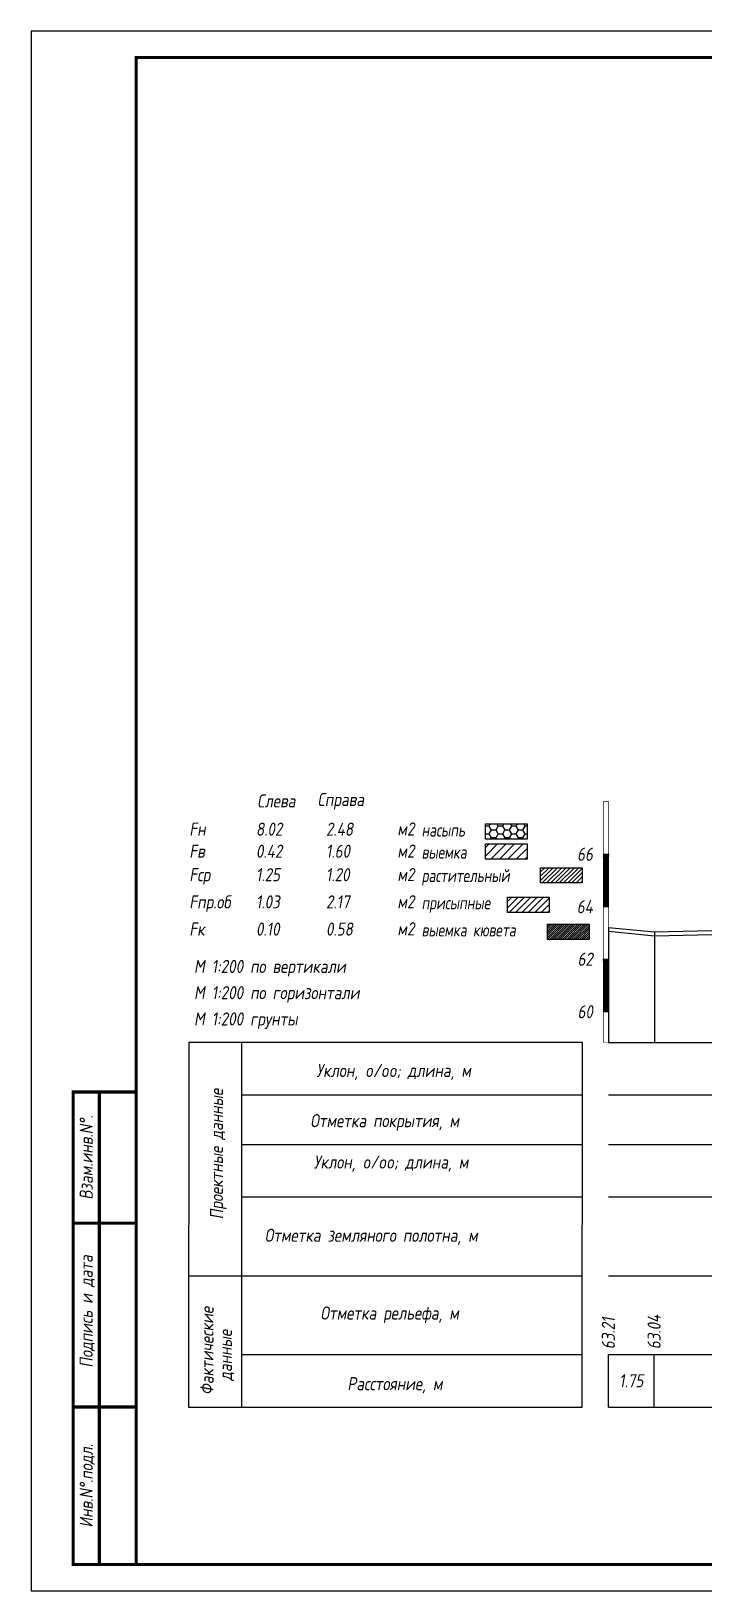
# Model space of a CAD drawing. Extents: x -717 to 1451, y -133302 to 233.
# Drawn here: x -30.1 to 98.1, y -133302.4 to -133005.4 of the extents above; entities that cross this region are included whole.
import ezdxf
from ezdxf.enums import TextEntityAlignment as Align

# ---------------------------------------------------------------- set-up
doc = ezdxf.new("R2010")
doc.units = 0
for name, color, linetype in [('Зарамочное оформление', 7, 'Continuous'), ('Код_510', 7, 'Continuous'), ('Линейка абсолютных высот', 7, 'Continuous'), ('Объем выемки', 7, 'Continuous'), ('Объем кюветов', 7, 'Continuous'), ('Объем насыпи', 7, 'Continuous'), ('Объем присыпных обочин', 7, 'Continuous'), ('Объем срезки растительного слоя', 7, 'Continuous'), ('Объём_2650', 7, 'Continuous'), ('Таблица', 7, 'Continuous'), ('Черный поперечник', 3, 'Continuous')]:
    doc.layers.add(name, color=color, linetype=linetype)
for name, color, linetype, true_color in [('Контур_2570', 7, 'Continuous', 0x80ff00), ('Объём_2563', 7, 'Continuous', 0xff8000), ('Объём_2570', 7, 'Continuous', 0x80ff00), ('Объём_2600', 7, 'Continuous', 0x808000), ('Объём_2620', 2, 'Continuous', 0xffff00)]:
    doc.layers.add(name, color=color, linetype=linetype, true_color=true_color)
doc.styles.add('М', font='romand.shx', dxfattribs={"width": 0.8, "oblique": 10, "height": 2.5})
pattern_1 = [(45.000001252, (0, 0), (-0.026516505928, 0.026516504769), []), (135.000000342, (0, 0), (-0.02651650519, -0.026516505506), [])]

# ---------------------------------------------------------------- blocks, each defined once
blk = doc.blocks.new('условные обозначения')
at = {"layer": 'Объём_2563'}
h = blk.add_hatch(dxfattribs=at)
h.set_pattern_fill('ANSI31', color=256, scale=0.3)
h.set_pattern_definition([(45, (-34.5, -100.5), (-0.673519, 0.673519), [])])
h.paths.add_polyline_path([(18.26, 7.53), (27.08, 7.53), (27.08, 4.62), (18.26, 4.62)])
at = {"layer": 'Объём_2570'}
h = blk.add_hatch(dxfattribs=at)
h.set_pattern_fill('ANSI31', color=3, scale=0.2)
h.set_pattern_definition([(45, (-32.9034, -100.5), (-0.4490128, 0.4490128), [])])
h.paths.add_polyline_path([(25.29, 13.16), (34.12, 13.16), (34.12, 10.25), (25.29, 10.25)])
at = {"layer": 'Объём_2600'}
h = blk.add_hatch(dxfattribs=at)
h.set_pattern_fill('ANSI31', color=6, scale=0.4)
h.set_pattern_definition([(45, (-34.5, -100.5), (-0.898026, 0.898026), [])])
h.paths.add_polyline_path([(13.63, 17.67), (22.46, 17.67), (22.46, 14.76), (13.63, 14.76)])
at = {"layer": 'Объём_2620'}
h = blk.add_hatch(dxfattribs=at)
h.set_pattern_fill('ANSI31', color=2, scale=0.1)
h.set_pattern_definition([(45, (-33.755, -100.5), (-0.2245064, 0.2245064), [])])
h.paths.add_polyline_path([(26.75, 2.41), (35.57, 2.41), (35.57, -0.5), (26.75, -0.5)])
at = {"layer": 'Объём_2650'}
h = blk.add_hatch(dxfattribs=at)
h.set_pattern_fill('HONEY', color=5, scale=0.3)
h.set_pattern_definition([(0, (-34.5, -100.5), (1.42875, 0.824889), [0.9525, -1.905]), (120, (-34.5, -100.5), (-1.42875, 0.824889), [0.9525, -1.905]), (60, (-34.5, -100.5), (3e-09, 1.6497784), [-1.905, 0.9525])])
h.paths.add_polyline_path([(13.63, 21.49), (22.46, 21.49), (22.46, 18.58), (13.63, 18.58)])
at = {"layer": 'Объём_2563'}
blk.add_lwpolyline([(18.26, 7.53), (27.08, 7.53), (27.08, 4.62), (18.26, 4.62)], close=True, dxfattribs=at)
at = {"layer": 'Объём_2620', "color": 2}
blk.add_lwpolyline([(26.75, 2.41), (35.57, 2.41), (35.57, -0.5), (26.75, -0.5)], close=True, dxfattribs=at)
at = {"layer": 'Объём_2650', "color": 5}
blk.add_lwpolyline([(13.63, 21.49), (22.46, 21.49), (22.46, 18.58), (13.63, 18.58)], close=True, dxfattribs=at)
at = {"layer": 'Объём_2650', "color": 6}
blk.add_lwpolyline([(13.63, 17.67), (22.46, 17.67), (22.46, 14.76), (13.63, 14.76)], close=True, dxfattribs=at)
at = {"layer": 'Объём_2650', "color": 3}
blk.add_lwpolyline([(25.29, 13.16), (34.12, 13.16), (34.12, 10.25), (25.29, 10.25)], close=True, dxfattribs=at)
at = {"layer": 'Объем насыпи', "color": 1, "style": 'М', "oblique": 10, "width": 0.8}
for s, p in [('насыпь', (0.09, 19.09)), ('выемка', (0.09, 14.89)), ('растительный', (0.09, 10.42)), ('присыпные', (0.09, 5.24)), ('выемка кювета', (0.09, 0.06))]:
    blk.add_text(s, height=2.5, dxfattribs=at).set_placement(p)

msp = doc.modelspace()

# ---------------------------------------------------------------- hatches: boundary and pattern name
at = {"layer": 'Линейка абсолютных высот'}
h = msp.add_hatch(dxfattribs=at)
h.set_pattern_fill('ANSI37', scale=0.3, style=0)
h.set_pattern_definition(pattern_1)
h.paths.add_polyline_path([(80, -133172.146), (80, -133162.146), (79, -133162.146), (79, -133172.146)])
h = msp.add_hatch(dxfattribs=at)
h.set_pattern_fill('ANSI37', scale=0.3, style=0)
h.set_pattern_definition(pattern_1)
h.paths.add_polyline_path([(80, -133192.146), (80, -133182.146), (79, -133182.146), (79, -133192.146)])

# ---------------------------------------------------------------- linework, layer by layer
at = {"layer": 'Код_510'}
for p, q in [((79.946, -133267.421), (79.946, -133257.421)), ((88.672, -133267.421), (88.672, -133257.421))]:
    msp.add_line(p, q, dxfattribs=at)
at = {"layer": 'Контур_2570', "flags": 128}
msp.add_lwpolyline([(80, -133176.83), (88.726, -133177.675), (124.221, -133176.881)], dxfattribs=at)
at = {"layer": 'Линейка абсолютных высот', "color": 7, "const_width": 0.1, "flags": 128}
for points in [[(80, -133162.146), (80, -133152.146), (79, -133152.146), (79, -133162.146), (80, -133162.146)], [(80, -133172.146), (80, -133162.146), (79, -133162.146), (79, -133172.146), (80, -133172.146)], [(80, -133182.146), (80, -133172.146), (79, -133172.146), (79, -133182.146), (80, -133182.146)], [(80, -133192.146), (80, -133182.146), (79, -133182.146), (79, -133192.146), (80, -133192.146)], [(80, -133198), (80, -133192.146), (79, -133192.146), (79, -133198), (80, -133198)]]:
    msp.add_lwpolyline(points, dxfattribs=at)
at = {"layer": 'Таблица'}
for p, q in [((80, -133198), (295.251, -133198)), ((80, -133208), (295.251, -133208)), ((80, -133217.421), (295.251, -133217.421)), ((79.946, -133227.421), (295.197, -133227.421)), ((79.946, -133242.421), (295.197, -133242.421)), ((79.946, -133257.421), (295.197, -133257.421)), ((79.946, -133267.421), (295.197, -133267.421))]:
    msp.add_line(p, q, dxfattribs=at)
at = {"layer": 'Таблица', "linetype": 'Continuous', "flags": 128}
for points in [[(0, -133198), (-0.054, -133267.421)], [(75, -133198), (0, -133198)], [(10, -133198), (10, -133267.421)], [(74.946, -133267.421), (75, -133198)], [(10, -133208), (75, -133208)], [(10, -133217.421), (75, -133217.421)], [(9.946, -133227.421), (74.946, -133227.421)], [(-0.054, -133242.421), (74.946, -133242.421)], [(9.946, -133257.421), (74.946, -133257.421)], [(-0.054, -133267.421), (74.946, -133267.421)]]:
    msp.add_lwpolyline(points, dxfattribs=at)
at = {"layer": 'Черный поперечник', "color": 7}
for p, q in [((80, -133176.08), (80, -133198)), ((88.726, -133176.925), (88.726, -133198))]:
    msp.add_line(p, q, dxfattribs=at)
at = {"layer": 'Черный поперечник', "flags": 128}
msp.add_lwpolyline([(80, -133176.08), (88.726, -133176.925), (124.221, -133176.131)], dxfattribs=at)

# ---------------------------------------------------------------- block references
at = {"layer": 'Объём_2570', "xscale": 0.9}
msp.add_blockref('условные обозначения', (44.274, -133177.875), dxfattribs=at)

# ---------------------------------------------------------------- texts
at = {"style": 'М', "oblique": 10, "width": 0.8}
msp.add_text('М 1:200 грунты', height=2.5, dxfattribs=at).set_placement((0.973, -133194.769))
at = {"layer": 'Код_510', "style": 'М', "oblique": 10, "width": 0.8}
for s, p in [('63.21', (79.946, -133256.421)), ('63.04', (88.672, -133256.421))]:
    msp.add_text(s, height=2.5, rotation=90, dxfattribs=at).set_placement(p, align=Align.MIDDLE_LEFT)
msp.add_text('1.75', height=2.5, dxfattribs=at).set_placement((84.309, -133262.421), align=Align.MIDDLE_CENTER)
at = {"layer": 'Линейка абсолютных высот', "style": 'М', "oblique": 10, "width": 0.8}
for s, p in [('66', (77, -133162.146)), ('64', (77, -133172.146)), ('62', (77, -133182.146)), ('60', (77, -133192.146))]:
    msp.add_text(s, height=2.5, dxfattribs=at).set_placement(p, align=Align.MIDDLE_RIGHT)
at = {"layer": 'Объем выемки', "style": 'М', "oblique": 10, "width": 0.8}
for s, p in [('Fв', (0.085, -133162.835)), ('0.42', (12.785, -133162.835)), ('1.60', (26.126, -133162.835)), ('м2', (39.731, -133162.802))]:
    msp.add_text(s, height=2.5, dxfattribs=at).set_placement(p)
at = {"layer": 'Объем кюветов', "style": 'М', "oblique": 10, "width": 0.8}
for s, p in [('Fк', (0.085, -133177.66)), ('0.10', (12.785, -133177.66)), ('0.58', (26.126, -133177.66)), ('м2', (39.731, -133177.627))]:
    msp.add_text(s, height=2.5, dxfattribs=at).set_placement(p)
at = {"layer": 'Объем насыпи', "style": 'М', "oblique": 10, "width": 0.8}
for s, p in [('Слева', (13.029, -133153.249)), ('Справа', (24.522, -133152.982)), ('Fн', (0.085, -133158.63)), ('8.02', (12.785, -133158.63)), ('2.48', (26.126, -133158.63)), ('м2', (39.731, -133158.597))]:
    msp.add_text(s, height=2.5, dxfattribs=at).set_placement(p)
at = {"layer": 'Объем присыпных обочин', "style": 'М', "oblique": 10, "width": 0.8}
for s, p in [('Fпр.об', (0.085, -133172.481)), ('1.03', (12.785, -133172.481)), ('2.17', (26.126, -133172.481)), ('м2', (39.731, -133172.448))]:
    msp.add_text(s, height=2.5, dxfattribs=at).set_placement(p)
at = {"layer": 'Объем срезки растительного слоя', "style": 'М', "oblique": 10, "width": 0.8}
for s, p in [('Fср', (0.085, -133167.303)), ('1.25', (12.785, -133167.303)), ('1.20', (26.126, -133167.303)), ('м2', (39.731, -133167.269))]:
    msp.add_text(s, height=2.5, dxfattribs=at).set_placement(p)
at = {"layer": 'Таблица', "style": 'М', "oblique": 10, "width": 0.8}
for s, p in [('М 1:200 по вертикали', (0.973, -133184.769)), ('М 1:200 по горизонтали', (0.973, -133189.769)), ('Уклон, o/oo; длина, м', (24.315, -133204.584)), ('Отметка покрытия, м', (23.148, -133214.139)), ('Уклон, o/oo; длина, м', (23.824, -133222.017)), ('Отметка земляного полотна, м', (14.462, -133235.965)), ('Отметка рельефа, м', (25.077, -133250.777)), ('Расстояние, м', (30.202, -133264.23))]:
    msp.add_text(s, height=2.5, dxfattribs=at).set_placement(p)
for s, p in [('Проектные данные ', (6.519, -133231.675)), ('Фактические ', (4.698, -133265.13)), ('данные', (8.204, -133262.425))]:
    msp.add_text(s, height=2.5, rotation=90, dxfattribs=at).set_placement(p)

# ---------------------------------------------------------------- wipeouts: each hides what was drawn before it
msp.add_wipeout([(-10.054, -133207.421), (-22.054, -133207.421), (-22.054, -133297.421), (-10.054, -133297.421)]).dxf.layer = 'Зарамочное оформление'

# ---------------------------------------------------------------- next in the draw order: linework, layer by layer
at = {"flags": 128}
msp.add_lwpolyline([(-30.054, -133302.421), (389.946, -133302.421), (389.946, -133005.421), (-30.054, -133005.421)], close=True, dxfattribs=at)
at = {"const_width": 0.6, "flags": 128}
msp.add_lwpolyline([(-10.054, -133297.421), (384.946, -133297.421), (384.946, -133010.421), (-10.054, -133010.421)], close=True, dxfattribs=at)
at = {"layer": 'Зарамочное оформление', "linetype": 'Continuous', "lineweight": -3, "const_width": 0.6, "flags": 128}
for points in [[(-10.054, -133297.421), (-22.054, -133297.421), (-22.054, -133207.421), (-10.054, -133207.421)], [(-17.054, -133297.421), (-17.054, -133207.421)], [(-22.054, -133232.421), (-10.054, -133232.421)], [(-22.054, -133267.421), (-10.054, -133267.421)]]:
    msp.add_lwpolyline(points, dxfattribs=at)

# ---------------------------------------------------------------- next in the draw order: texts
at = {"layer": 'Зарамочное оформление', "lineweight": 15, "style": 'М', "oblique": 10, "width": 0.8}
for s, p in [('Взам.инв.N%%d.', (-19.554, -133219.921)), ('Подпись и дата', (-19.572, -133249.227)), ('Инв.N%%d.подл.', (-19.554, -133282.421))]:
    msp.add_text(s, height=2.5, rotation=90, dxfattribs=at).set_placement(p, align=Align.MIDDLE_CENTER)

doc.saveas('drawing.dxf')
